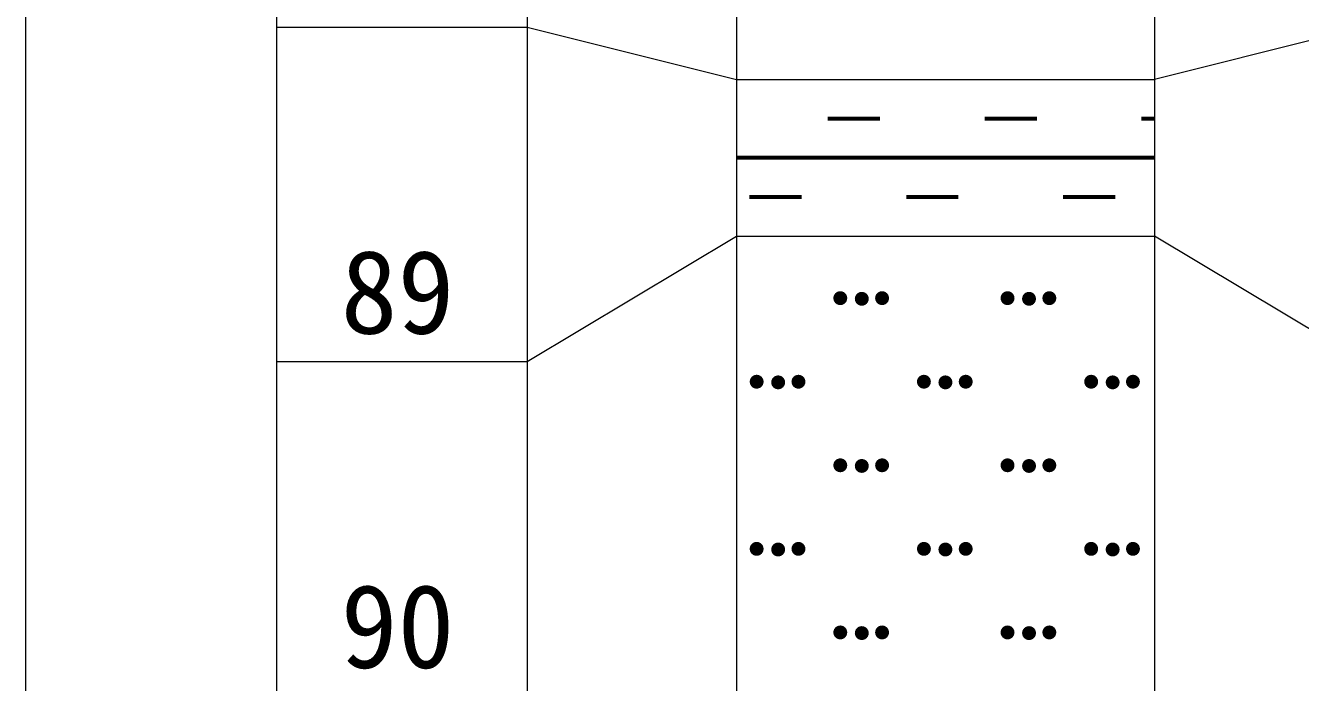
# Model space of a CAD drawing. Header units: inches. Extents: x -27 to 109, y -724 to 26.
# Drawn here: x 14.68 to 20.78, y -541.67 to -538.53 of the extents above; entities that cross this region are included whole.
import ezdxf

# ---------------------------------------------------------------- set-up
doc = ezdxf.new("R2010")
doc.units = ezdxf.units.IN
doc.header["$MEASUREMENT"] = 0
doc.layers.get('0').update_dxf_attribs({"lineweight": 0})
doc.styles.add('宋体', font='')
doc.styles.get('宋体').set_extended_font_data('宋体')

# ---------------------------------------------------------------- blocks, each defined once
blk = doc.blocks.new('lr_block_78')
at = {"color": 7, "const_width": 0.01875}
for points in [[(18.519167, -538.97125), (18.769167, -538.97125)], [(19.269167, -538.97125), (19.519167, -538.97125)], [(20.019167, -538.97125), (20.081667, -538.97125)], [(18.081667, -539.15875), (18.831667, -539.15875)], [(18.831667, -539.15875), (19.581667, -539.15875)], [(19.581667, -539.15875), (20.081667, -539.15875)], [(18.394167, -539.34625), (18.144167, -539.34625)], [(19.144167, -539.34625), (18.894167, -539.34625)], [(19.894167, -539.34625), (19.644167, -539.34625)]]:
    blk.add_lwpolyline(points, dxfattribs=at)
blk = doc.blocks.new('lr_block_79')
at = {"true_color": 0x000000}
for points in [[(18.611, -539.8393), (18.6122, -539.8307), (18.611, -539.822), (18.6078, -539.814), (18.6025, -539.8071), (18.5955, -539.8017), (18.5875, -539.7985), (18.5789, -539.7973), (18.5702, -539.7985), (18.5622, -539.8017), (18.5553, -539.8071), (18.5499, -539.814), (18.5467, -539.822), (18.5455, -539.8307), (18.5467, -539.8393), (18.5499, -539.8473), (18.5553, -539.8543), (18.5622, -539.8596), (18.5702, -539.8628), (18.5789, -539.864), (18.5875, -539.8628), (18.5955, -539.8596), (18.6025, -539.8543), (18.6078, -539.8473)], [(18.7138, -539.8424), (18.715, -539.8337), (18.7138, -539.8251), (18.7106, -539.8171), (18.7053, -539.8101), (18.6983, -539.8048), (18.6903, -539.8016), (18.6817, -539.8004), (18.673, -539.8016), (18.665, -539.8048), (18.6581, -539.8101), (18.6527, -539.8171), (18.6495, -539.8251), (18.6483, -539.8337), (18.6495, -539.8424), (18.6527, -539.8504), (18.6581, -539.8573), (18.665, -539.8627), (18.673, -539.8659), (18.6817, -539.8671), (18.6903, -539.8659), (18.6983, -539.8627), (18.7053, -539.8573), (18.7106, -539.8504)], [(18.8109, -539.8393), (18.8121, -539.8307), (18.8109, -539.822), (18.8077, -539.814), (18.8023, -539.8071), (18.7954, -539.8017), (18.7874, -539.7985), (18.7787, -539.7973), (18.7701, -539.7985), (18.7621, -539.8017), (18.7551, -539.8071), (18.7498, -539.814), (18.7466, -539.822), (18.7454, -539.8307), (18.7466, -539.8393), (18.7498, -539.8473), (18.7551, -539.8543), (18.7621, -539.8596), (18.7701, -539.8628), (18.7787, -539.864), (18.7874, -539.8628), (18.7954, -539.8596), (18.8023, -539.8543), (18.8077, -539.8473)], [(19.411, -539.8393), (19.4122, -539.8307), (19.411, -539.822), (19.4078, -539.814), (19.4025, -539.8071), (19.3955, -539.8017), (19.3875, -539.7985), (19.3789, -539.7973), (19.3702, -539.7985), (19.3622, -539.8017), (19.3553, -539.8071), (19.3499, -539.814), (19.3467, -539.822), (19.3455, -539.8307), (19.3467, -539.8393), (19.3499, -539.8473), (19.3553, -539.8543), (19.3622, -539.8596), (19.3702, -539.8628), (19.3789, -539.864), (19.3875, -539.8628), (19.3955, -539.8596), (19.4025, -539.8543), (19.4078, -539.8473)], [(19.5138, -539.8424), (19.515, -539.8337), (19.5138, -539.8251), (19.5106, -539.8171), (19.5053, -539.8101), (19.4983, -539.8048), (19.4903, -539.8016), (19.4817, -539.8004), (19.473, -539.8016), (19.465, -539.8048), (19.4581, -539.8101), (19.4527, -539.8171), (19.4495, -539.8251), (19.4483, -539.8337), (19.4495, -539.8424), (19.4527, -539.8504), (19.4581, -539.8573), (19.465, -539.8627), (19.473, -539.8659), (19.4817, -539.8671), (19.4903, -539.8659), (19.4983, -539.8627), (19.5053, -539.8573), (19.5106, -539.8504)], [(19.6109, -539.8393), (19.6121, -539.8307), (19.6109, -539.822), (19.6077, -539.814), (19.6023, -539.8071), (19.5954, -539.8017), (19.5874, -539.7985), (19.5787, -539.7973), (19.5701, -539.7985), (19.5621, -539.8017), (19.5551, -539.8071), (19.5498, -539.814), (19.5466, -539.822), (19.5454, -539.8307), (19.5466, -539.8393), (19.5498, -539.8473), (19.5551, -539.8543), (19.5621, -539.8596), (19.5701, -539.8628), (19.5787, -539.864), (19.5874, -539.8628), (19.5954, -539.8596), (19.6023, -539.8543), (19.6077, -539.8473)], [(18.211, -540.2393), (18.2122, -540.2307), (18.211, -540.222), (18.2078, -540.214), (18.2025, -540.2071), (18.1955, -540.2017), (18.1875, -540.1985), (18.1789, -540.1973), (18.1702, -540.1985), (18.1622, -540.2017), (18.1553, -540.2071), (18.1499, -540.214), (18.1467, -540.222), (18.1455, -540.2307), (18.1467, -540.2393), (18.1499, -540.2473), (18.1553, -540.2543), (18.1622, -540.2596), (18.1702, -540.2628), (18.1789, -540.264), (18.1875, -540.2628), (18.1955, -540.2596), (18.2025, -540.2543), (18.2078, -540.2473)], [(18.3138, -540.2424), (18.315, -540.2337), (18.3138, -540.2251), (18.3106, -540.2171), (18.3053, -540.2101), (18.2983, -540.2048), (18.2903, -540.2016), (18.2817, -540.2004), (18.273, -540.2016), (18.265, -540.2048), (18.2581, -540.2101), (18.2527, -540.2171), (18.2495, -540.2251), (18.2483, -540.2337), (18.2495, -540.2424), (18.2527, -540.2504), (18.2581, -540.2573), (18.265, -540.2627), (18.273, -540.2659), (18.2817, -540.2671), (18.2903, -540.2659), (18.2983, -540.2627), (18.3053, -540.2573), (18.3106, -540.2504)], [(18.4109, -540.2393), (18.4121, -540.2307), (18.4109, -540.222), (18.4077, -540.214), (18.4023, -540.2071), (18.3954, -540.2017), (18.3874, -540.1985), (18.3787, -540.1973), (18.3701, -540.1985), (18.3621, -540.2017), (18.3551, -540.2071), (18.3498, -540.214), (18.3466, -540.222), (18.3454, -540.2307), (18.3466, -540.2393), (18.3498, -540.2473), (18.3551, -540.2543), (18.3621, -540.2596), (18.3701, -540.2628), (18.3787, -540.264), (18.3874, -540.2628), (18.3954, -540.2596), (18.4023, -540.2543), (18.4077, -540.2473)], [(19.011, -540.2393), (19.0122, -540.2307), (19.011, -540.222), (19.0078, -540.214), (19.0025, -540.2071), (18.9955, -540.2017), (18.9875, -540.1985), (18.9789, -540.1973), (18.9702, -540.1985), (18.9622, -540.2017), (18.9553, -540.2071), (18.9499, -540.214), (18.9467, -540.222), (18.9455, -540.2307), (18.9467, -540.2393), (18.9499, -540.2473), (18.9553, -540.2543), (18.9622, -540.2596), (18.9702, -540.2628), (18.9789, -540.264), (18.9875, -540.2628), (18.9955, -540.2596), (19.0025, -540.2543), (19.0078, -540.2473)], [(19.1138, -540.2424), (19.115, -540.2337), (19.1138, -540.2251), (19.1106, -540.2171), (19.1053, -540.2101), (19.0983, -540.2048), (19.0903, -540.2016), (19.0817, -540.2004), (19.073, -540.2016), (19.065, -540.2048), (19.0581, -540.2101), (19.0527, -540.2171), (19.0495, -540.2251), (19.0483, -540.2337), (19.0495, -540.2424), (19.0527, -540.2504), (19.0581, -540.2573), (19.065, -540.2627), (19.073, -540.2659), (19.0817, -540.2671), (19.0903, -540.2659), (19.0983, -540.2627), (19.1053, -540.2573), (19.1106, -540.2504)], [(19.2109, -540.2393), (19.2121, -540.2307), (19.2109, -540.222), (19.2077, -540.214), (19.2023, -540.2071), (19.1954, -540.2017), (19.1874, -540.1985), (19.1787, -540.1973), (19.1701, -540.1985), (19.1621, -540.2017), (19.1551, -540.2071), (19.1498, -540.214), (19.1466, -540.222), (19.1454, -540.2307), (19.1466, -540.2393), (19.1498, -540.2473), (19.1551, -540.2543), (19.1621, -540.2596), (19.1701, -540.2628), (19.1787, -540.264), (19.1874, -540.2628), (19.1954, -540.2596), (19.2023, -540.2543), (19.2077, -540.2473)], [(19.811, -540.2393), (19.8122, -540.2307), (19.811, -540.222), (19.8078, -540.214), (19.8025, -540.2071), (19.7955, -540.2017), (19.7875, -540.1985), (19.7789, -540.1973), (19.7702, -540.1985), (19.7622, -540.2017), (19.7553, -540.2071), (19.7499, -540.214), (19.7467, -540.222), (19.7455, -540.2307), (19.7467, -540.2393), (19.7499, -540.2473), (19.7553, -540.2543), (19.7622, -540.2596), (19.7702, -540.2628), (19.7789, -540.264), (19.7875, -540.2628), (19.7955, -540.2596), (19.8025, -540.2543), (19.8078, -540.2473)], [(19.9138, -540.2424), (19.915, -540.2337), (19.9138, -540.2251), (19.9106, -540.2171), (19.9053, -540.2101), (19.8983, -540.2048), (19.8903, -540.2016), (19.8817, -540.2004), (19.873, -540.2016), (19.865, -540.2048), (19.8581, -540.2101), (19.8527, -540.2171), (19.8495, -540.2251), (19.8483, -540.2337), (19.8495, -540.2424), (19.8527, -540.2504), (19.8581, -540.2573), (19.865, -540.2627), (19.873, -540.2659), (19.8817, -540.2671), (19.8903, -540.2659), (19.8983, -540.2627), (19.9053, -540.2573), (19.9106, -540.2504)], [(20.0109, -540.2393), (20.0121, -540.2307), (20.0109, -540.222), (20.0077, -540.214), (20.0023, -540.2071), (19.9954, -540.2017), (19.9874, -540.1985), (19.9787, -540.1973), (19.9701, -540.1985), (19.9621, -540.2017), (19.9551, -540.2071), (19.9498, -540.214), (19.9466, -540.222), (19.9454, -540.2307), (19.9466, -540.2393), (19.9498, -540.2473), (19.9551, -540.2543), (19.9621, -540.2596), (19.9701, -540.2628), (19.9787, -540.264), (19.9874, -540.2628), (19.9954, -540.2596), (20.0023, -540.2543), (20.0077, -540.2473)], [(18.611, -540.6393), (18.6122, -540.6307), (18.611, -540.622), (18.6078, -540.614), (18.6025, -540.6071), (18.5955, -540.6017), (18.5875, -540.5985), (18.5789, -540.5973), (18.5702, -540.5985), (18.5622, -540.6017), (18.5553, -540.6071), (18.5499, -540.614), (18.5467, -540.622), (18.5455, -540.6307), (18.5467, -540.6393), (18.5499, -540.6473), (18.5553, -540.6543), (18.5622, -540.6596), (18.5702, -540.6628), (18.5789, -540.664), (18.5875, -540.6628), (18.5955, -540.6596), (18.6025, -540.6543), (18.6078, -540.6473)], [(18.7138, -540.6424), (18.715, -540.6337), (18.7138, -540.6251), (18.7106, -540.6171), (18.7053, -540.6101), (18.6983, -540.6048), (18.6903, -540.6016), (18.6817, -540.6004), (18.673, -540.6016), (18.665, -540.6048), (18.6581, -540.6101), (18.6527, -540.6171), (18.6495, -540.6251), (18.6483, -540.6337), (18.6495, -540.6424), (18.6527, -540.6504), (18.6581, -540.6573), (18.665, -540.6627), (18.673, -540.6659), (18.6817, -540.6671), (18.6903, -540.6659), (18.6983, -540.6627), (18.7053, -540.6573), (18.7106, -540.6504)], [(18.8109, -540.6393), (18.8121, -540.6307), (18.8109, -540.622), (18.8077, -540.614), (18.8023, -540.6071), (18.7954, -540.6017), (18.7874, -540.5985), (18.7787, -540.5973), (18.7701, -540.5985), (18.7621, -540.6017), (18.7551, -540.6071), (18.7498, -540.614), (18.7466, -540.622), (18.7454, -540.6307), (18.7466, -540.6393), (18.7498, -540.6473), (18.7551, -540.6543), (18.7621, -540.6596), (18.7701, -540.6628), (18.7787, -540.664), (18.7874, -540.6628), (18.7954, -540.6596), (18.8023, -540.6543), (18.8077, -540.6473)], [(19.411, -540.6393), (19.4122, -540.6307), (19.411, -540.622), (19.4078, -540.614), (19.4025, -540.6071), (19.3955, -540.6017), (19.3875, -540.5985), (19.3789, -540.5973), (19.3702, -540.5985), (19.3622, -540.6017), (19.3553, -540.6071), (19.3499, -540.614), (19.3467, -540.622), (19.3455, -540.6307), (19.3467, -540.6393), (19.3499, -540.6473), (19.3553, -540.6543), (19.3622, -540.6596), (19.3702, -540.6628), (19.3789, -540.664), (19.3875, -540.6628), (19.3955, -540.6596), (19.4025, -540.6543), (19.4078, -540.6473)], [(19.5138, -540.6424), (19.515, -540.6337), (19.5138, -540.6251), (19.5106, -540.6171), (19.5053, -540.6101), (19.4983, -540.6048), (19.4903, -540.6016), (19.4817, -540.6004), (19.473, -540.6016), (19.465, -540.6048), (19.4581, -540.6101), (19.4527, -540.6171), (19.4495, -540.6251), (19.4483, -540.6337), (19.4495, -540.6424), (19.4527, -540.6504), (19.4581, -540.6573), (19.465, -540.6627), (19.473, -540.6659), (19.4817, -540.6671), (19.4903, -540.6659), (19.4983, -540.6627), (19.5053, -540.6573), (19.5106, -540.6504)], [(19.6109, -540.6393), (19.6121, -540.6307), (19.6109, -540.622), (19.6077, -540.614), (19.6023, -540.6071), (19.5954, -540.6017), (19.5874, -540.5985), (19.5787, -540.5973), (19.5701, -540.5985), (19.5621, -540.6017), (19.5551, -540.6071), (19.5498, -540.614), (19.5466, -540.622), (19.5454, -540.6307), (19.5466, -540.6393), (19.5498, -540.6473), (19.5551, -540.6543), (19.5621, -540.6596), (19.5701, -540.6628), (19.5787, -540.664), (19.5874, -540.6628), (19.5954, -540.6596), (19.6023, -540.6543), (19.6077, -540.6473)], [(18.211, -541.0393), (18.2122, -541.0307), (18.211, -541.022), (18.2078, -541.014), (18.2025, -541.0071), (18.1955, -541.0017), (18.1875, -540.9985), (18.1789, -540.9973), (18.1702, -540.9985), (18.1622, -541.0017), (18.1553, -541.0071), (18.1499, -541.014), (18.1467, -541.022), (18.1455, -541.0307), (18.1467, -541.0393), (18.1499, -541.0473), (18.1553, -541.0543), (18.1622, -541.0596), (18.1702, -541.0628), (18.1789, -541.064), (18.1875, -541.0628), (18.1955, -541.0596), (18.2025, -541.0543), (18.2078, -541.0473)], [(18.3138, -541.0424), (18.315, -541.0337), (18.3138, -541.0251), (18.3106, -541.0171), (18.3053, -541.0101), (18.2983, -541.0048), (18.2903, -541.0016), (18.2817, -541.0004), (18.273, -541.0016), (18.265, -541.0048), (18.2581, -541.0101), (18.2527, -541.0171), (18.2495, -541.0251), (18.2483, -541.0337), (18.2495, -541.0424), (18.2527, -541.0504), (18.2581, -541.0573), (18.265, -541.0627), (18.273, -541.0659), (18.2817, -541.0671), (18.2903, -541.0659), (18.2983, -541.0627), (18.3053, -541.0573), (18.3106, -541.0504)], [(18.4109, -541.0393), (18.4121, -541.0307), (18.4109, -541.022), (18.4077, -541.014), (18.4023, -541.0071), (18.3954, -541.0017), (18.3874, -540.9985), (18.3787, -540.9973), (18.3701, -540.9985), (18.3621, -541.0017), (18.3551, -541.0071), (18.3498, -541.014), (18.3466, -541.022), (18.3454, -541.0307), (18.3466, -541.0393), (18.3498, -541.0473), (18.3551, -541.0543), (18.3621, -541.0596), (18.3701, -541.0628), (18.3787, -541.064), (18.3874, -541.0628), (18.3954, -541.0596), (18.4023, -541.0543), (18.4077, -541.0473)], [(19.011, -541.0393), (19.0122, -541.0307), (19.011, -541.022), (19.0078, -541.014), (19.0025, -541.0071), (18.9955, -541.0017), (18.9875, -540.9985), (18.9789, -540.9973), (18.9702, -540.9985), (18.9622, -541.0017), (18.9553, -541.0071), (18.9499, -541.014), (18.9467, -541.022), (18.9455, -541.0307), (18.9467, -541.0393), (18.9499, -541.0473), (18.9553, -541.0543), (18.9622, -541.0596), (18.9702, -541.0628), (18.9789, -541.064), (18.9875, -541.0628), (18.9955, -541.0596), (19.0025, -541.0543), (19.0078, -541.0473)], [(19.1138, -541.0424), (19.115, -541.0337), (19.1138, -541.0251), (19.1106, -541.0171), (19.1053, -541.0101), (19.0983, -541.0048), (19.0903, -541.0016), (19.0817, -541.0004), (19.073, -541.0016), (19.065, -541.0048), (19.0581, -541.0101), (19.0527, -541.0171), (19.0495, -541.0251), (19.0483, -541.0337), (19.0495, -541.0424), (19.0527, -541.0504), (19.0581, -541.0573), (19.065, -541.0627), (19.073, -541.0659), (19.0817, -541.0671), (19.0903, -541.0659), (19.0983, -541.0627), (19.1053, -541.0573), (19.1106, -541.0504)], [(19.2109, -541.0393), (19.2121, -541.0307), (19.2109, -541.022), (19.2077, -541.014), (19.2023, -541.0071), (19.1954, -541.0017), (19.1874, -540.9985), (19.1787, -540.9973), (19.1701, -540.9985), (19.1621, -541.0017), (19.1551, -541.0071), (19.1498, -541.014), (19.1466, -541.022), (19.1454, -541.0307), (19.1466, -541.0393), (19.1498, -541.0473), (19.1551, -541.0543), (19.1621, -541.0596), (19.1701, -541.0628), (19.1787, -541.064), (19.1874, -541.0628), (19.1954, -541.0596), (19.2023, -541.0543), (19.2077, -541.0473)], [(19.811, -541.0393), (19.8122, -541.0307), (19.811, -541.022), (19.8078, -541.014), (19.8025, -541.0071), (19.7955, -541.0017), (19.7875, -540.9985), (19.7789, -540.9973), (19.7702, -540.9985), (19.7622, -541.0017), (19.7553, -541.0071), (19.7499, -541.014), (19.7467, -541.022), (19.7455, -541.0307), (19.7467, -541.0393), (19.7499, -541.0473), (19.7553, -541.0543), (19.7622, -541.0596), (19.7702, -541.0628), (19.7789, -541.064), (19.7875, -541.0628), (19.7955, -541.0596), (19.8025, -541.0543), (19.8078, -541.0473)], [(19.9138, -541.0424), (19.915, -541.0337), (19.9138, -541.0251), (19.9106, -541.0171), (19.9053, -541.0101), (19.8983, -541.0048), (19.8903, -541.0016), (19.8817, -541.0004), (19.873, -541.0016), (19.865, -541.0048), (19.8581, -541.0101), (19.8527, -541.0171), (19.8495, -541.0251), (19.8483, -541.0337), (19.8495, -541.0424), (19.8527, -541.0504), (19.8581, -541.0573), (19.865, -541.0627), (19.873, -541.0659), (19.8817, -541.0671), (19.8903, -541.0659), (19.8983, -541.0627), (19.9053, -541.0573), (19.9106, -541.0504)], [(20.0109, -541.0393), (20.0121, -541.0307), (20.0109, -541.022), (20.0077, -541.014), (20.0023, -541.0071), (19.9954, -541.0017), (19.9874, -540.9985), (19.9787, -540.9973), (19.9701, -540.9985), (19.9621, -541.0017), (19.9551, -541.0071), (19.9498, -541.014), (19.9466, -541.022), (19.9454, -541.0307), (19.9466, -541.0393), (19.9498, -541.0473), (19.9551, -541.0543), (19.9621, -541.0596), (19.9701, -541.0628), (19.9787, -541.064), (19.9874, -541.0628), (19.9954, -541.0596), (20.0023, -541.0543), (20.0077, -541.0473)], [(18.611, -541.4393), (18.6122, -541.4307), (18.611, -541.422), (18.6078, -541.414), (18.6025, -541.4071), (18.5955, -541.4017), (18.5875, -541.3985), (18.5789, -541.3973), (18.5702, -541.3985), (18.5622, -541.4017), (18.5553, -541.4071), (18.5499, -541.414), (18.5467, -541.422), (18.5455, -541.4307), (18.5467, -541.4393), (18.5499, -541.4473), (18.5553, -541.4543), (18.5622, -541.4596), (18.5702, -541.4628), (18.5789, -541.464), (18.5875, -541.4628), (18.5955, -541.4596), (18.6025, -541.4543), (18.6078, -541.4473)], [(18.7138, -541.4424), (18.715, -541.4337), (18.7138, -541.4251), (18.7106, -541.4171), (18.7053, -541.4101), (18.6983, -541.4048), (18.6903, -541.4016), (18.6817, -541.4004), (18.673, -541.4016), (18.665, -541.4048), (18.6581, -541.4101), (18.6527, -541.4171), (18.6495, -541.4251), (18.6483, -541.4337), (18.6495, -541.4424), (18.6527, -541.4504), (18.6581, -541.4573), (18.665, -541.4627), (18.673, -541.4659), (18.6817, -541.4671), (18.6903, -541.4659), (18.6983, -541.4627), (18.7053, -541.4573), (18.7106, -541.4504)], [(18.8109, -541.4393), (18.8121, -541.4307), (18.8109, -541.422), (18.8077, -541.414), (18.8023, -541.4071), (18.7954, -541.4017), (18.7874, -541.3985), (18.7787, -541.3973), (18.7701, -541.3985), (18.7621, -541.4017), (18.7551, -541.4071), (18.7498, -541.414), (18.7466, -541.422), (18.7454, -541.4307), (18.7466, -541.4393), (18.7498, -541.4473), (18.7551, -541.4543), (18.7621, -541.4596), (18.7701, -541.4628), (18.7787, -541.464), (18.7874, -541.4628), (18.7954, -541.4596), (18.8023, -541.4543), (18.8077, -541.4473)], [(19.411, -541.4393), (19.4122, -541.4307), (19.411, -541.422), (19.4078, -541.414), (19.4025, -541.4071), (19.3955, -541.4017), (19.3875, -541.3985), (19.3789, -541.3973), (19.3702, -541.3985), (19.3622, -541.4017), (19.3553, -541.4071), (19.3499, -541.414), (19.3467, -541.422), (19.3455, -541.4307), (19.3467, -541.4393), (19.3499, -541.4473), (19.3553, -541.4543), (19.3622, -541.4596), (19.3702, -541.4628), (19.3789, -541.464), (19.3875, -541.4628), (19.3955, -541.4596), (19.4025, -541.4543), (19.4078, -541.4473)], [(19.5138, -541.4424), (19.515, -541.4337), (19.5138, -541.4251), (19.5106, -541.4171), (19.5053, -541.4101), (19.4983, -541.4048), (19.4903, -541.4016), (19.4817, -541.4004), (19.473, -541.4016), (19.465, -541.4048), (19.4581, -541.4101), (19.4527, -541.4171), (19.4495, -541.4251), (19.4483, -541.4337), (19.4495, -541.4424), (19.4527, -541.4504), (19.4581, -541.4573), (19.465, -541.4627), (19.473, -541.4659), (19.4817, -541.4671), (19.4903, -541.4659), (19.4983, -541.4627), (19.5053, -541.4573), (19.5106, -541.4504)], [(19.6109, -541.4393), (19.6121, -541.4307), (19.6109, -541.422), (19.6077, -541.414), (19.6023, -541.4071), (19.5954, -541.4017), (19.5874, -541.3985), (19.5787, -541.3973), (19.5701, -541.3985), (19.5621, -541.4017), (19.5551, -541.4071), (19.5498, -541.414), (19.5466, -541.422), (19.5454, -541.4307), (19.5466, -541.4393), (19.5498, -541.4473), (19.5551, -541.4543), (19.5621, -541.4596), (19.5701, -541.4628), (19.5787, -541.464), (19.5874, -541.4628), (19.5954, -541.4596), (19.6023, -541.4543), (19.6077, -541.4473)]]:
    blk.add_hatch(color=18, dxfattribs=at).paths.add_polyline_path(points, flags=17)

msp = doc.modelspace()

# ---------------------------------------------------------------- linework, layer by layer
at = {"linetype": 'Continuous', "lineweight": 15}
for p, q in [((14.6817, 0.8962), (14.6817, -693.5538)), ((15.8817, 0.8962), (15.8817, -693.5538)), ((17.0817, 0.8962), (17.0817, -693.5538)), ((18.0817, -533.8038), (18.0817, -538.7837)), ((20.0817, -533.8038), (20.0817, -538.7837)), ((15.8817, -538.5338), (17.0817, -538.5338)), ((17.0817, -538.5338), (18.0817, -538.7837)), ((21.0817, -538.5338), (20.0817, -538.7837)), ((18.0817, -538.7837), (20.0817, -538.7837)), ((18.0817, -538.7837), (18.0817, -539.5337)), ((20.0817, -538.7837), (20.0817, -539.5337)), ((17.0817, -540.1338), (18.0817, -539.5337)), ((18.0817, -539.5337), (20.0817, -539.5337)), ((18.0817, -539.5337), (18.0817, -541.7337)), ((21.0817, -540.1338), (20.0817, -539.5337)), ((20.0817, -539.5337), (20.0817, -541.7337)), ((15.8817, -540.1338), (17.0817, -540.1338))]:
    msp.add_line(p, q, dxfattribs=at)

# ---------------------------------------------------------------- block references
at = {"color": 7}
for name in ['lr_block_78', 'lr_block_79']:
    msp.add_blockref(name, (0, 0), dxfattribs=at)

# ---------------------------------------------------------------- texts
at = {"style": '宋体'}
for s, p in [('89', (16.1891, -540.0004)), ('90', (16.1891, -541.6004))]:
    msp.add_text(s, height=0.4, dxfattribs=at).set_placement(p)

doc.saveas('drawing.dxf')
